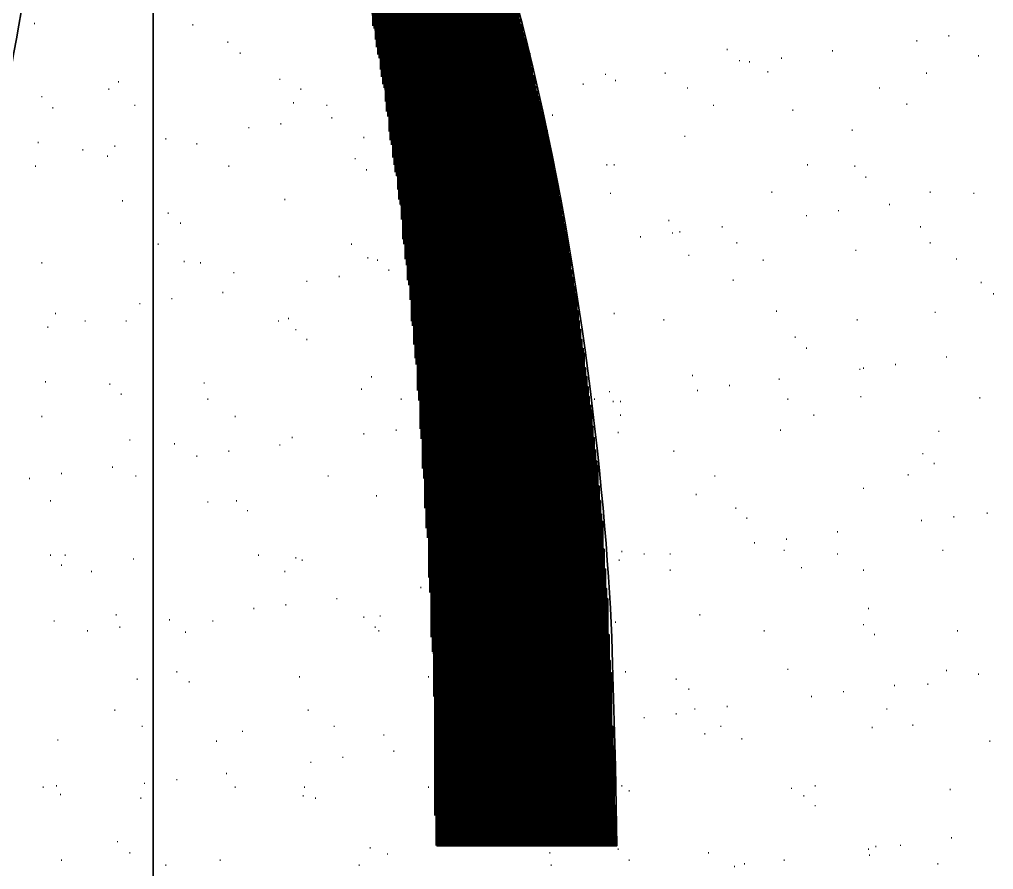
# Model space of a CAD drawing. Header units: inches. Extents: x 5 to 516, y -193 to 129.
# Drawn here: x 72.109 to 74.729, y -84.65 to -82.364 of the extents above; entities that cross this region are included whole.
import ezdxf

# ---------------------------------------------------------------- set-up
doc = ezdxf.new("R2010")
doc.units = ezdxf.units.IN
doc.header["$MEASUREMENT"] = 0
doc.layers.add('PDF4_Geometry', color=7, linetype='Continuous')

msp = doc.modelspace()

# ---------------------------------------------------------------- linework, layer by layer
at = {"layer": 'PDF4_Geometry', "lineweight": 35}
for points in [[(72.4687539, -100.0563172), (72.4687539, -77.7463161), (72.5687539, -77.739648), (72.6687539, -77.7196488)], [(73.7054207, -84.1596514), (73.7120876, -84.3729847), (73.7154208, -84.5863181), (73.2320876, -84.5863181), (73.2287541, -84.4263181), (73.2287541, -84.2663181)]]:
    msp.add_lwpolyline(points, dxfattribs=at)
at = {"layer": 'PDF4_Geometry', "lineweight": 50}
for points in [[(73.0604219, -82.3813178), (73.0604219, -81.4113178), (73.0604219, -82.3813178)], [(73.0637517, -82.3879842), (73.0637517, -81.4179842), (73.0637517, -82.3879842)], [(73.0670883, -82.417983), (73.0670883, -81.4246496), (73.0670883, -82.417983)], [(73.0704181, -82.4379821), (73.0704181, -81.4279821), (73.0704181, -82.4379821)], [(73.0737547, -82.4579847), (73.0737547, -81.4346513), (73.0737547, -82.4579847)], [(73.0770845, -82.4679843), (73.0770845, -81.4379842), (73.0770845, -82.4679843)], [(73.0804211, -82.4979831), (73.0804211, -81.4446497), (73.0804211, -82.4979831)], [(73.0837509, -82.5179823), (73.0837509, -81.4479822), (73.0837509, -82.5179823)], [(73.0870875, -82.5379849), (73.0870875, -81.4546514), (73.0870875, -82.5379849)], [(73.0904241, -82.5479845), (73.0904241, -81.454651), (73.0904241, -82.5479845)], [(73.0937539, -82.5846496), (73.0937539, -81.4646495), (73.0937539, -82.5846496)], [(73.0970837, -82.6113152), (73.0970837, -81.4679818), (73.0970837, -82.6113152)], [(73.1004203, -82.6246514), (73.1004203, -81.4746513), (73.1004203, -82.6246514)], [(73.1037569, -82.6646498), (73.1037569, -81.477983), (73.1037569, -82.6646498)], [(73.1070867, -82.6879822), (73.1070867, -81.4846487), (73.1070867, -82.6879822)], [(73.1104165, -82.701315), (73.1104165, -81.4879815), (73.1104165, -82.701315)], [(73.1137531, -82.7346503), (73.1137531, -81.4946502), (73.1137531, -82.7346503)], [(73.1170897, -82.7546495), (73.1170897, -81.4979827), (73.1170897, -82.7546495)], [(73.1204195, -82.7746521), (73.1204195, -81.5013187), (73.1204195, -82.7746521)], [(73.1237561, -82.7846483), (73.1237561, -81.5113149), (73.1237561, -82.7846483)], [(73.1270859, -82.8213169), (73.1270859, -81.5179835), (73.1270859, -82.8213169)], [(73.1304225, -82.8479824), (73.1304225, -81.524649), (73.1304225, -82.8479824)], [(73.1337523, -82.8613152), (73.1337523, -81.5279818), (73.1337523, -82.8613152)], [(73.1370889, -82.901317), (73.1370889, -81.5346502), (73.1370889, -82.901317)], [(73.1404187, -82.9546516), (73.1404187, -81.5413181), (73.1404187, -82.9546516)], [(73.1437553, -82.9679844), (73.1437553, -81.5479843), (73.1437553, -82.9679844)], [(73.1470851, -83.0079827), (73.1470851, -81.551316), (73.1470851, -83.0079827)], [(73.1504217, -83.0246521), (73.1504217, -81.5613187), (73.1504217, -83.0246521)], [(73.1537515, -83.0646505), (73.1537515, -81.5679836), (73.1537515, -83.0646505)], [(73.1570881, -83.0779833), (73.1570881, -81.5713164), (73.1570881, -83.0779833)], [(73.1604179, -83.1179817), (73.1604179, -81.5779816), (73.1604179, -83.1179817)], [(73.1637545, -83.1746494), (73.1637545, -81.581316), (73.1637545, -83.1746494)], [(73.1670843, -83.1879822), (73.1670843, -81.5913154), (73.1670843, -83.1879822)], [(73.1704208, -83.2379836), (73.1704208, -81.5979834), (73.1704208, -83.2379836)], [(73.1737574, -83.2746521), (73.1737574, -81.6013186), (73.1737574, -83.2746521)], [(73.1770872, -83.2913181), (73.1770872, -81.6079847), (73.1770872, -83.2913181)], [(73.1804171, -83.3613153), (73.1804171, -81.6113151), (73.1804171, -83.3613153)], [(73.1837536, -83.3879843), (73.1837536, -81.6213175), (73.1837536, -83.3879843)], [(73.1870902, -83.4646512), (73.1870902, -81.6279843), (73.1870902, -83.4646512)], [(73.19042, -83.4913168), (73.19042, -81.6346501), (73.19042, -83.4913168)], [(73.1937498, -83.5713169), (73.1937498, -81.6413167), (73.1937498, -83.5713169)], [(73.1970864, -83.5979825), (73.1970864, -81.644649), (73.1970864, -83.5979825)], [(73.200423, -83.6779826), (73.200423, -81.6546493), (73.200423, -83.6779826)], [(73.2037528, -83.7313172), (73.2037528, -81.6613172), (73.2037528, -83.7313172)], [(73.2070894, -83.7579828), (73.2070894, -81.6646493), (73.2070894, -83.7579828)], [(73.2104192, -83.8646519), (73.2104192, -81.6713184), (73.2104192, -83.8646519)], [(73.2137558, -83.9046503), (73.2137558, -81.6746502), (73.2137558, -83.9046503)], [(73.2170856, -84.0246522), (73.2170856, -81.6846521), (73.2170856, -84.0246522)], [(73.2204222, -84.0646506), (73.2204222, -81.6946504), (73.2204222, -84.0646506)], [(73.223752, -84.1846491), (73.223752, -81.7013155), (73.223752, -84.1846491)], [(73.2270886, -84.5046497), (73.2270886, -81.7079828), (73.2270886, -84.5046497)], [(73.2304184, -84.5846498), (73.2304184, -81.717983), (73.2304184, -84.5846498)], [(73.233755, -84.5846498), (73.233755, -81.7246496), (73.233755, -84.5846498)], [(73.2370848, -84.5846498), (73.2370848, -81.7313162), (73.2370848, -84.5846498)], [(73.2404214, -84.5846498), (73.2404214, -81.7379828), (73.2404214, -84.5846498)], [(73.2437512, -84.5846498), (73.2437512, -81.7413162), (73.2437512, -84.5846498)], [(73.2470878, -84.5846498), (73.2470878, -81.7546496), (73.2470878, -84.5846498)], [(73.2504176, -84.5846498), (73.2504176, -81.7613162), (73.2504176, -84.5846498)], [(73.2537542, -84.5846498), (73.2537542, -81.7713163), (73.2537542, -84.5846498)], [(73.2570908, -84.5846498), (73.2570908, -81.7779829), (73.2570908, -84.5846498)], [(73.2604206, -84.5846498), (73.2604206, -81.7879829), (73.2604206, -84.5846498)], [(73.2637504, -84.5846498), (73.2637504, -81.7979829), (73.2637504, -84.5846498)], [(73.267087, -84.5846498), (73.267087, -81.8046495), (73.267087, -84.5846498)], [(73.2704236, -84.5846498), (73.2704236, -81.8113164), (73.2704236, -84.5846498)], [(73.2737534, -84.5846498), (73.2737534, -81.8213161), (73.2737534, -84.5846498)], [(73.2770832, -84.5846498), (73.2770832, -81.8313162), (73.2770832, -84.5846498)], [(73.2804198, -84.5846498), (73.2804198, -81.837983), (73.2804198, -84.5846498)], [(73.2837564, -84.5846498), (73.2837564, -81.8446496), (73.2837564, -84.5846498)], [(73.2870862, -84.5846498), (73.2870862, -81.8546496), (73.2870862, -84.5846498)], [(73.2904228, -84.5846498), (73.2904228, -81.8613162), (73.2904228, -84.5846498)], [(73.2937526, -84.5846498), (73.2937526, -81.8679828), (73.2937526, -84.5846498)], [(73.2970892, -84.5846498), (73.2970892, -81.8779829), (73.2970892, -84.5846498)], [(73.300419, -84.5846498), (73.300419, -81.8813162), (73.300419, -84.5846498)], [(73.3037555, -84.5846498), (73.3037555, -81.8946497), (73.3037555, -84.5846498)], [(73.3070854, -84.5846498), (73.3070854, -81.9046495), (73.3070854, -84.5846498)], [(73.3104219, -84.5846498), (73.3104219, -81.9146495), (73.3104219, -84.5846498)], [(73.3137518, -84.5846498), (73.3137518, -81.9213163), (73.3137518, -84.5846498)], [(73.3170883, -84.5846498), (73.3170883, -81.9313164), (73.3170883, -84.5846498)], [(73.3204181, -84.5846498), (73.3204181, -81.9413161), (73.3204181, -84.5846498)], [(73.3237547, -84.5846498), (73.3237547, -81.9513161), (73.3237547, -84.5846498)], [(73.3270845, -84.5846498), (73.3270845, -81.957983), (73.3270845, -84.5846498)], [(73.3304211, -84.5846498), (73.3304211, -81.9713162), (73.3304211, -84.5846498)], [(73.3337509, -84.5846498), (73.3337509, -81.977983), (73.3337509, -84.5846498)], [(73.3370875, -84.5846498), (73.3370875, -81.9879828), (73.3370875, -84.5846498)], [(73.3404241, -84.5846498), (73.3404241, -81.9946496), (73.3404241, -84.5846498)], [(73.3437539, -84.5846498), (73.3437539, -82.0046496), (73.3437539, -84.5846498)], [(73.3470837, -84.5846498), (73.3470837, -82.0146497), (73.3470837, -84.5846498)], [(73.3504203, -84.5846498), (73.3504203, -82.0213163), (73.3504203, -84.5846498)], [(73.3537569, -84.5846498), (73.3537569, -82.0279829), (73.3537569, -84.5846498)], [(73.3570867, -84.5846498), (73.3570867, -82.0413163), (73.3570867, -84.5846498)], [(73.3604165, -84.5846498), (73.3604165, -82.0513164), (73.3604165, -84.5846498)], [(73.3637531, -84.5846498), (73.3637531, -82.0613164), (73.3637531, -84.5846498)], [(73.3670897, -84.5846498), (73.3670897, -82.0746496), (73.3670897, -84.5846498)], [(73.3704195, -84.5846498), (73.3704195, -82.0846496), (73.3704195, -84.5846498)], [(73.3737561, -84.5846498), (73.3737561, -82.0946496), (73.3737561, -84.5846498)], [(73.3770859, -84.5846498), (73.3770859, -82.097983), (73.3770859, -84.5846498)], [(73.3804225, -84.5846498), (73.3804225, -82.1146497), (73.3804225, -84.5846498)], [(73.3837523, -84.5846498), (73.3837523, -82.1246497), (73.3837523, -84.5846498)], [(73.3870889, -84.5846498), (73.3870889, -82.1346497), (73.3870889, -84.5846498)], [(73.3904187, -84.5846498), (73.3904187, -82.1413163), (73.3904187, -84.5846498)], [(73.3937553, -84.5846498), (73.3937553, -82.1513163), (73.3937553, -84.5846498)], [(73.3970851, -84.5846498), (73.3970851, -82.1613163), (73.3970851, -84.5846498)], [(73.4004217, -84.5846498), (73.4004217, -82.1713163), (73.4004217, -84.5846498)], [(73.4037515, -84.5846498), (73.4037515, -82.1779829), (73.4037515, -84.5846498)], [(73.4070881, -84.5846498), (73.4070881, -82.1946496), (73.4070881, -84.5846498)], [(73.4104179, -84.5846498), (73.4104179, -82.2046496), (73.4104179, -84.5846498)], [(73.4137545, -84.5846498), (73.4137545, -82.2179831), (73.4137545, -84.5846498)], [(73.4170843, -84.5846498), (73.4170843, -82.2313162), (73.4170843, -84.5846498)], [(73.4204209, -84.5846498), (73.4204209, -82.2413163), (73.4204209, -84.5846498)], [(73.4237575, -84.5846498), (73.4237575, -82.2479829), (73.4237575, -84.5846498)], [(73.4270873, -84.5846498), (73.4270873, -82.2646497), (73.4270873, -84.5846498)], [(73.4304171, -84.5846498), (73.4304171, -82.2779829), (73.4304171, -84.5846498)], [(73.4337537, -84.5846498), (73.4337537, -82.2879829), (73.4337537, -84.5846498)], [(73.4370902, -84.5846498), (73.4370902, -82.2979829), (73.4370902, -84.5846498)], [(73.4404201, -84.5846498), (73.4404201, -82.3113164), (73.4404201, -84.5846498)], [(73.4437499, -84.5846498), (73.4437499, -82.3146496), (73.4437499, -84.5846498)], [(73.4470865, -84.5846498), (73.4470865, -82.3346496), (73.4470865, -84.5846498)], [(73.450423, -84.5846498), (73.450423, -82.3479831), (73.450423, -84.5846498)], [(73.4537528, -84.5846498), (73.4537528, -82.3646497), (73.4537528, -84.5846498)], [(73.4570894, -84.5846498), (73.4570894, -82.3779829), (73.4570894, -84.5846498)], [(73.4604192, -84.5846498), (73.4604192, -82.3846497), (73.4604192, -84.5846498)], [(73.4637558, -84.5846498), (73.4637558, -82.4013163), (73.4637558, -84.5846498)], [(73.4670856, -84.5846498), (73.4670856, -82.4146496), (73.4670856, -84.5846498)], [(73.4704222, -84.5846498), (73.4704222, -82.4246496), (73.4704222, -84.5846498)], [(73.473752, -84.5846498), (73.473752, -82.437983), (73.473752, -84.5846498)], [(73.4770886, -84.5846498), (73.4770886, -82.447983), (73.4770886, -84.5846498)], [(73.4804184, -84.5846498), (73.4804184, -82.4546496), (73.4804184, -84.5846498)], [(73.483755, -84.5846498), (73.483755, -82.4779831), (73.483755, -84.5846498)], [(73.4870848, -84.5846498), (73.4870848, -82.4946497), (73.4870848, -84.5846498)], [(73.4904214, -84.5846498), (73.4904214, -82.5146497), (73.4904214, -84.5846498)], [(73.4937512, -84.5846498), (73.4937512, -82.5213164), (73.4937512, -84.5846498)], [(73.4970878, -84.5846498), (73.4970878, -82.5446496), (73.4970878, -84.5846498)], [(73.5004176, -84.5846498), (73.5004176, -82.557983), (73.5004176, -84.5846498)], [(73.5037542, -84.5846498), (73.5037542, -82.5713162), (73.5037542, -84.5846498)], [(73.5070908, -84.5846498), (73.5070908, -82.5846496), (73.5070908, -84.5846498)], [(73.5104206, -84.5846498), (73.5104206, -82.5913162), (73.5104206, -84.5846498)], [(73.5137504, -84.5846498), (73.5137504, -82.6113163), (73.5137504, -84.5846498)], [(73.517087, -84.5846498), (73.517087, -82.6246497), (73.517087, -84.5846498)], [(73.5204236, -84.5846498), (73.5204236, -82.6413163), (73.5204236, -84.5846498)], [(73.5237534, -84.5846498), (73.5237534, -82.6546495), (73.5237534, -84.5846498)], [(73.5270832, -84.5846498), (73.5270832, -82.6613164), (73.5270832, -84.5846498)], [(73.5304198, -84.5846498), (73.5304198, -82.6846496), (73.5304198, -84.5846498)], [(73.5337564, -84.5846498), (73.5337564, -82.7013162), (73.5337564, -84.5846498)], [(73.5370862, -84.5846498), (73.5370862, -82.7179831), (73.5370862, -84.5846498)], [(73.5404228, -84.5846498), (73.5404228, -82.7346497), (73.5404228, -84.5846498)], [(73.5437526, -84.5846498), (73.5437526, -82.7546497), (73.5437526, -84.5846498)], [(73.5470892, -84.5846498), (73.5470892, -82.7713164), (73.5470892, -84.5846498)], [(73.550419, -84.5846498), (73.550419, -82.787983), (73.550419, -84.5846498)], [(73.5537556, -84.5846498), (73.5537556, -82.8046496), (73.5537556, -84.5846498)], [(73.5570854, -84.5846498), (73.5570854, -82.8113163), (73.5570854, -84.5846498)], [(73.560422, -84.5846498), (73.560422, -82.8413164), (73.560422, -84.5846498)], [(73.5637518, -84.5846498), (73.5637518, -82.857983), (73.5637518, -84.5846498)], [(73.5670884, -84.5846498), (73.5670884, -82.877983), (73.5670884, -84.5846498)], [(73.5704182, -84.5846498), (73.5704182, -82.8946497), (73.5704182, -84.5846498)], [(73.5737548, -84.5846498), (73.5737548, -82.9146497), (73.5737548, -84.5846498)], [(73.5770846, -84.5846498), (73.5770846, -82.9346496), (73.5770846, -84.5846498)], [(73.5804212, -84.5846498), (73.5804212, -82.9513163), (73.5804212, -84.5846498)], [(73.583751, -84.5846498), (73.583751, -82.9613164), (73.583751, -84.5846498)], [(73.5870875, -84.5846498), (73.5870875, -82.9946496), (73.5870875, -84.5846498)], [(73.5904241, -84.5846498), (73.5904241, -83.0146497), (73.5904241, -84.5846498)], [(73.5937539, -84.5846498), (73.5937539, -83.037983), (73.5937539, -84.5846498)], [(73.5970838, -84.5846498), (73.5970838, -83.057983), (73.5970838, -84.5846498)], [(73.6004203, -84.5846498), (73.6004203, -83.0813164), (73.6004203, -84.5846498)], [(73.6037569, -84.5846498), (73.6037569, -83.1013163), (73.6037569, -84.5846498)], [(73.6070867, -84.5846498), (73.6070867, -83.1146497), (73.6070867, -84.5846498)], [(73.6104165, -84.5846498), (73.6104165, -83.147983), (73.6104165, -84.5846498)], [(73.6137531, -84.5846498), (73.6137531, -83.1746497), (73.6137531, -84.5846498)], [(73.6170897, -84.5846498), (73.6170897, -83.1979831), (73.6170897, -84.5846498)], [(73.6204195, -84.5846498), (73.6204195, -83.2246497), (73.6204195, -84.5846498)], [(73.6237561, -84.5846498), (73.6237561, -83.2479831), (73.6237561, -84.5846498)], [(73.6270859, -84.5846498), (73.6270859, -83.2613164), (73.6270859, -84.5846498)], [(73.6304225, -84.5846498), (73.6304225, -83.3013164), (73.6304225, -84.5846498)], [(73.6337523, -84.5846498), (73.6337523, -83.3246497), (73.6337523, -84.5846498)], [(73.6370889, -84.5846498), (73.6370889, -83.3513163), (73.6370889, -84.5846498)], [(73.6404187, -84.5846498), (73.6404187, -83.3779831), (73.6404187, -84.5846498)], [(73.6437553, -84.5846498), (73.6437553, -83.4013164), (73.6437553, -84.5846498)], [(73.6470851, -84.5846498), (73.6470851, -83.4146498), (73.6470851, -84.5846498)], [(73.6504217, -84.5846498), (73.6504217, -83.457983), (73.6504217, -84.5846498)], [(73.6537515, -84.5846498), (73.6537515, -83.487983), (73.6537515, -84.5846498)], [(73.6570881, -84.5846498), (73.6570881, -83.5213164), (73.6570881, -84.5846498)], [(73.6604179, -84.5846498), (73.6604179, -83.5513164), (73.6604179, -84.5846498)], [(73.6637545, -84.5846498), (73.6637545, -83.5646497), (73.6637545, -84.5846498)], [(73.6670843, -84.5846498), (73.6670843, -83.6179831), (73.6670843, -84.5846498)], [(73.6704209, -84.5846498), (73.6704209, -83.6579831), (73.6704209, -84.5846498)], [(73.6737575, -84.5846498), (73.6737575, -83.6946497), (73.6737575, -84.5846498)], [(73.6770873, -84.5846498), (73.6770873, -83.7146497), (73.6770873, -84.5846498)], [(73.6804171, -84.5846498), (73.6804171, -83.7879831), (73.6804171, -84.5846498)], [(73.6837537, -84.5846498), (73.6837537, -83.8413164), (73.6837537, -84.5846498)], [(73.6870903, -84.5846498), (73.6870903, -83.8946497), (73.6870903, -84.5846498)], [(73.6904201, -84.5846498), (73.6904201, -83.9213164), (73.6904201, -84.5846498)], [(73.6937499, -84.5846498), (73.6937499, -84.0179831), (73.6937499, -84.5846498)], [(73.6970865, -84.5846498), (73.6970865, -84.0879831), (73.6970865, -84.5846498)], [(73.7004231, -84.5846498), (73.7004231, -84.1213164), (73.7004231, -84.5846498)], [(73.7037529, -84.5846498), (73.7037529, -84.2646498), (73.7037529, -84.5846498)], [(73.7070895, -84.5846498), (73.7070895, -84.3179831), (73.7070895, -84.5846498)], [(73.7104193, -84.5846498), (73.7104193, -84.4779831), (73.7104193, -84.5846498)]]:
    msp.add_lwpolyline(points, close=True, dxfattribs=at)
at = {"layer": 'PDF4_Geometry', "lineweight": 15}
for points in [[(72.1487601, -82.3763157), (72.1487601, -82.3729822)], [(72.5754264, -82.3796488), (72.5754264, -82.3763157)], [(72.6687593, -82.4263155), (72.6687593, -82.4229823)], [(74.522092, -82.4229823), (74.522092, -82.4196489)], [(74.6087619, -82.4096489), (74.6087619, -82.4063157)], [(73.3454256, -82.4429824), (73.3454256, -82.4396489)], [(74.0120923, -82.4463156), (74.0120923, -82.4429824)], [(74.2954277, -82.4496489), (74.2954277, -82.4463156)], [(72.7020947, -82.4563156), (72.7020947, -82.4529824)], [(74.0454277, -82.4763156), (74.0454277, -82.4729822)], [(74.0720933, -82.479649), (74.0720933, -82.4763156)], [(74.1587598, -82.469649), (74.1587598, -82.4663156)], [(74.6887587, -82.4629822), (74.6887587, -82.459649)], [(74.1220947, -82.5063157), (74.1220947, -82.5029823)], [(72.3754277, -82.5329823), (72.3754277, -82.5296489)], [(72.8087604, -82.5263157), (72.8087604, -82.5229823)], [(73.2354267, -82.5296489), (73.2354267, -82.5263157)], [(73.6854254, -82.5129823), (73.6854254, -82.5096488)], [(73.7120944, -82.5296489), (73.7120944, -82.5263157)], [(73.8454256, -82.5096488), (73.8454256, -82.5063157)], [(74.5487609, -82.5096488), (74.5487609, -82.5063157)], [(72.3487588, -82.5529823), (72.3487588, -82.549649)], [(72.8654281, -82.5529823), (72.8654281, -82.549649)], [(73.3854274, -82.549649), (73.3854274, -82.5463155)], [(73.6254278, -82.5396489), (73.6254278, -82.5363157)], [(73.9054266, -82.549649), (73.9054266, -82.5463155)], [(74.4220926, -82.549649), (74.4220926, -82.5463155)], [(72.1687592, -82.5729824), (72.1687592, -82.569649)], [(73.3987602, -82.569649), (73.3987602, -82.5663156)], [(72.1987614, -82.6029822), (72.1987614, -82.599649)], [(72.4187593, -82.5963156), (72.4187593, -82.5929822)], [(72.8454256, -82.589649), (72.8454256, -82.5863156)], [(72.9354253, -82.5963156), (72.9354253, -82.5929822)], [(73.1754257, -82.599649), (73.1754257, -82.5963156)], [(73.2620923, -82.5863156), (73.2620923, -82.5829822)], [(73.455428, -82.5963156), (73.455428, -82.5929822)], [(73.5120923, -82.5929822), (73.5120923, -82.589649)], [(73.9754272, -82.5963156), (73.9754272, -82.5929822)], [(74.1887586, -82.6096491), (74.1887586, -82.6063156)], [(74.4954264, -82.5929822), (74.4954264, -82.589649)], [(72.9487615, -82.6296488), (72.9487615, -82.6263157)], [(73.5420945, -82.6229822), (73.5420945, -82.6196491)], [(72.7254271, -82.6563157), (72.7254271, -82.6529823)], [(72.8120936, -82.6463157), (72.8120936, -82.6429823)], [(74.3487589, -82.6629824), (74.3487589, -82.6596489)], [(72.5020926, -82.6863156), (72.5020926, -82.6829824)], [(73.035428, -82.6829824), (73.035428, -82.679649)], [(73.4720939, -82.679649), (73.4720939, -82.6763155)], [(73.8987602, -82.679649), (73.8987602, -82.6763155)], [(72.1587597, -82.6963156), (72.1587597, -82.6929824)], [(72.2787616, -82.7163156), (72.2787616, -82.7129822)], [(72.3654281, -82.7063156), (72.3654281, -82.7029824)], [(72.5854259, -82.699649), (72.5854259, -82.6963156)], [(72.3454255, -82.7329822), (72.3454255, -82.729649)], [(73.0120922, -82.7396491), (73.0120922, -82.7363156)], [(72.1520933, -82.7596489), (72.1520933, -82.7563157)], [(72.6720925, -82.7596489), (72.6720925, -82.7563157)], [(73.1887585, -82.7563157), (73.1887585, -82.7529823)], [(73.6887586, -82.7563157), (73.6887586, -82.7529823)], [(73.7087611, -82.7563157), (73.7087611, -82.7529823)], [(74.2287603, -82.7563157), (74.2287603, -82.7529823)], [(74.3554253, -82.7596489), (74.3554253, -82.7563157)], [(73.0420944, -82.7696489), (73.0420944, -82.7663157)], [(74.3854275, -82.7896489), (74.3854275, -82.7863158)], [(73.6987615, -82.8329822), (73.6987615, -82.829649)], [(74.1320942, -82.829649), (74.1320942, -82.8263156)], [(74.5587605, -82.829649), (74.5587605, -82.8263156)], [(74.6754258, -82.8329822), (74.6754258, -82.829649)], [(72.3854273, -82.8529823), (72.3854273, -82.849649)], [(72.8220932, -82.849649), (72.8220932, -82.8463156)], [(73.2487595, -82.849649), (73.2487595, -82.8463156)], [(74.4487616, -82.8629823), (74.4487616, -82.8596491)], [(72.508759, -82.8863157), (72.508759, -82.8829823)], [(73.1887585, -82.8996489), (73.1887585, -82.8963157)], [(74.2254272, -82.8929823), (74.2254272, -82.8896489)], [(74.3120937, -82.8796489), (74.3120937, -82.8763157)], [(72.5420944, -82.9129824), (72.5420944, -82.9096489)], [(73.8554253, -82.9063158), (73.8554253, -82.9029823)], [(73.9987595, -82.9229824), (73.9987595, -82.919649)], [(74.5320949, -82.9229824), (74.5320949, -82.919649)], [(73.7787617, -82.949649), (73.7787617, -82.9463156)], [(73.8654282, -82.939649), (73.8654282, -82.9363156)], [(73.8854274, -82.9363156), (73.8854274, -82.9329824)], [(72.4820934, -82.969649), (72.4820934, -82.9663157)], [(73.0020926, -82.969649), (73.0020926, -82.9663157)], [(73.5187587, -82.969649), (73.5187587, -82.9663157)], [(74.0387613, -82.9663157), (74.0387613, -82.9629822)], [(74.5587605, -82.9663157), (74.5587605, -82.9629822)], [(73.4154262, -82.9996489), (73.4154262, -82.9963157)], [(73.4820935, -82.9996489), (73.4820935, -82.9963157)], [(73.5520941, -82.979649), (73.5520941, -82.9763157)], [(73.9087598, -82.9996489), (73.9087598, -82.9963157)], [(74.3587619, -82.9863157), (74.3587619, -82.9829823)], [(72.1687592, -83.0196489), (72.1687592, -83.0163157)], [(72.552094, -83.0163157), (72.552094, -83.0129823)], [(72.5954255, -83.0196489), (72.5954255, -83.0163157)], [(73.0454276, -83.0063157), (73.0454276, -83.0029823)], [(73.0720932, -83.0129823), (73.0720932, -83.0096489)], [(73.3287596, -83.0096489), (73.3287596, -83.0063157)], [(73.5920924, -83.0129823), (73.5920924, -83.0096489)], [(74.1087618, -83.0129823), (74.1087618, -83.0096489)], [(74.6287611, -83.0096489), (74.6287611, -83.0063157)], [(72.6854253, -83.0463155), (72.6854253, -83.0429824)], [(72.9687607, -83.0563156), (72.9687607, -83.0529824)], [(73.102092, -83.0396489), (73.102092, -83.0363158)], [(73.352092, -83.0529824), (73.352092, -83.049649)], [(72.8820941, -83.069649), (72.8820941, -83.0663156)], [(73.3820942, -83.0796491), (73.3820942, -83.0763156)], [(74.0287617, -83.0663156), (74.0287617, -83.0629824)], [(74.6954284, -83.0729824), (74.6954284, -83.069649)], [(72.6554265, -83.0996491), (72.6554265, -83.0963157)], [(74.7287604, -83.1029823), (74.7287604, -83.0996491)], [(72.4320921, -83.1296489), (72.4320921, -83.1263157)], [(72.5187586, -83.1163157), (72.5187586, -83.1129823)], [(72.2054279, -83.1563158), (72.2054279, -83.1529823)], [(73.7087611, -83.1563158), (73.7087611, -83.1529823)], [(74.145427, -83.1496489), (74.145427, -83.1463157)], [(74.5720933, -83.1529823), (74.5720933, -83.1496489)], [(72.285428, -83.1763156), (72.285428, -83.1729824)], [(72.3954269, -83.1763156), (72.3954269, -83.1729824)], [(72.8054272, -83.1763156), (72.8054272, -83.1729824)], [(72.8320928, -83.169649), (72.8320928, -83.1663156)], [(73.258759, -83.1729824), (73.258759, -83.169649)], [(73.3254264, -83.1763156), (73.3254264, -83.1729824)], [(73.8420924, -83.1729824), (73.8420924, -83.169649)], [(74.3620951, -83.1729824), (74.3620951, -83.169649)], [(72.1854252, -83.1929825), (72.1854252, -83.189649)], [(72.852092, -83.199649), (72.852092, -83.1963156)], [(73.5287617, -83.2129822), (73.5287617, -83.2096491)], [(72.8820941, -83.2263157), (72.8820941, -83.2229823)], [(74.1954284, -83.2196491), (74.1954284, -83.2163157)], [(74.2254272, -83.2496489), (74.2254272, -83.2463157)], [(74.4654276, -83.2929824), (74.4654276, -83.289649)], [(74.6020921, -83.2729823), (74.6020921, -83.269649)], [(74.3687615, -83.3063156), (74.3687615, -83.3029824)], [(74.3787611, -83.3029824), (74.3787611, -83.299649)], [(72.1787588, -83.3396491), (72.1787588, -83.3363157)], [(72.6054252, -83.3429822), (72.6054252, -83.3396491)], [(73.0554272, -83.3263156), (73.0554272, -83.3229825)], [(73.4920931, -83.319649), (73.4920931, -83.3163156)], [(73.9187594, -83.3229825), (73.9187594, -83.319649)], [(74.1520935, -83.3329822), (74.1520935, -83.3296491)], [(72.3520919, -83.3463157), (72.3520919, -83.3429822)], [(73.0287616, -83.3596491), (73.0287616, -83.3563157)], [(73.6954284, -83.3663157), (73.6954284, -83.3629823)], [(73.9320922, -83.3629823), (73.9320922, -83.3596491)], [(74.0187587, -83.3496491), (74.0187587, -83.3463157)], [(72.3820941, -83.3729823), (72.3820941, -83.3696491)], [(72.6154281, -83.3863157), (72.6154281, -83.3829824)], [(73.1354274, -83.3863157), (73.1354274, -83.3829824)], [(73.6554266, -83.3863157), (73.6554266, -83.3829824)], [(73.705428, -83.3929824), (73.705428, -83.389649)], [(73.7254271, -83.3929824), (73.7254271, -83.389649)], [(74.1754258, -83.3863157), (74.1754258, -83.3829824)], [(74.3720947, -83.3796489), (74.3720947, -83.3763157)], [(74.6920952, -83.3829824), (74.6920952, -83.3796489)], [(73.4820935, -83.419649), (73.4820935, -83.4163156)], [(73.5687601, -83.409649), (73.5687601, -83.4063158)], [(72.1687592, -83.4329824), (72.1687592, -83.429649)], [(72.6887585, -83.4329824), (72.6887585, -83.429649)], [(73.2054279, -83.4329824), (73.2054279, -83.429649)], [(73.2554259, -83.449649), (73.2554259, -83.4463156)], [(73.7254271, -83.429649), (73.7254271, -83.4263156)], [(74.2454263, -83.429649), (74.2454263, -83.4263156)], [(73.1220946, -83.4696491), (73.1220946, -83.4663157)], [(73.7187607, -83.4763157), (73.7187607, -83.4729823)], [(74.1554266, -83.4696491), (74.1554266, -83.4663157)], [(74.5820929, -83.4729823), (74.5820929, -83.4696491)], [(72.4054265, -83.4963158), (72.4054265, -83.4929823)], [(72.8420923, -83.4896491), (72.8420923, -83.4863157)], [(73.035428, -83.4796491), (73.035428, -83.4763157)], [(73.2687587, -83.4929823), (73.2687587, -83.4896491)], [(72.5254284, -83.5063158), (72.5254284, -83.5029824)], [(72.6720925, -83.5263158), (72.6720925, -83.5229824)], [(72.8087604, -83.5096489), (72.8087604, -83.5063158)], [(73.1920951, -83.5129824), (73.1920951, -83.5096489)], [(73.8687614, -83.5263158), (73.8687614, -83.5229824)], [(72.5854259, -83.539649), (72.5854259, -83.5363158)], [(73.2254271, -83.539649), (73.2254271, -83.5363158)], [(74.5387614, -83.5329824), (74.5387614, -83.529649)], [(72.3587617, -83.569649), (72.3587617, -83.5663156)], [(74.5687602, -83.559649), (74.5687602, -83.5563156)], [(72.1354273, -83.5996491), (72.1354273, -83.5963157)], [(72.2220938, -83.5863157), (72.2220938, -83.5829823)], [(72.4220925, -83.5929823), (72.4220925, -83.5896491)], [(72.9387585, -83.5929823), (72.9387585, -83.5896491)], [(73.4587611, -83.5929823), (73.4587611, -83.5896491)], [(73.9787603, -83.5929823), (73.9787603, -83.5896491)], [(74.4987596, -83.5896491), (74.4987596, -83.5863157)], [(74.3787611, -83.6263155), (74.3787611, -83.6229823)], [(72.192095, -83.6596492), (72.192095, -83.6563156)], [(72.6920951, -83.6596492), (72.6920951, -83.6563156)], [(73.06876, -83.6463156), (73.06876, -83.6429824)], [(73.5020927, -83.6429824), (73.5020927, -83.6396492)], [(73.928759, -83.6429824), (73.928759, -83.6396492)], [(72.6154281, -83.6629824), (72.6154281, -83.6596492)], [(73.3687614, -83.6729824), (73.3687614, -83.6696492)], [(74.0354281, -83.6796493), (74.0354281, -83.6763156)], [(72.7220938, -83.6863157), (72.7220938, -83.6829824)], [(74.0654269, -83.7063157), (74.0654269, -83.7029825)], [(74.6220947, -83.7029825), (74.6220947, -83.6996489)], [(74.7120944, -83.6929825), (74.7120944, -83.6896488)], [(74.5354281, -83.7129825), (74.5354281, -83.7096489)], [(74.1720926, -83.7629826), (74.1720926, -83.7596489)], [(74.3087605, -83.7429825), (74.3087605, -83.7396489)], [(74.0854261, -83.7729822), (74.0854261, -83.769649)], [(72.192095, -83.8063158), (72.192095, -83.8029822)], [(72.2320934, -83.8063158), (72.2320934, -83.8029822)], [(72.4154261, -83.8163159), (72.4154261, -83.8129823)], [(72.7520926, -83.8063158), (72.7520926, -83.8029822)], [(72.852092, -83.8129823), (72.852092, -83.8096491)], [(73.2720919, -83.8029822), (73.2720919, -83.7996491)], [(73.2787617, -83.8129823), (73.2787617, -83.8096491)], [(73.7287603, -83.7963158), (73.7287603, -83.7929822)], [(73.7887613, -83.8029822), (73.7887613, -83.7996491)], [(73.8587618, -83.8029822), (73.8587618, -83.7996491)], [(74.1654262, -83.7929822), (74.1654262, -83.789649)], [(74.3087605, -83.8029822), (74.3087605, -83.7996491)], [(74.5920925, -83.7929822), (74.5920925, -83.789649)], [(72.2220938, -83.8329823), (72.2220938, -83.8296491)], [(72.8687613, -83.8196491), (72.8687613, -83.8163159)], [(73.5354281, -83.8263159), (73.5354281, -83.8229823)], [(73.6354274, -83.8329823), (73.6354274, -83.8296491)], [(73.7220939, -83.8196491), (73.7220939, -83.8163159)], [(74.2120944, -83.8396491), (74.2120944, -83.8363159)], [(72.302094, -83.8496491), (72.302094, -83.8463159)], [(72.8220932, -83.8496491), (72.8220932, -83.8463159)], [(73.3420924, -83.8496491), (73.3420924, -83.8463159)], [(73.4087598, -83.8629823), (73.4087598, -83.8596492)], [(73.5654268, -83.8529823), (73.5654268, -83.8496491)], [(73.8587618, -83.8463159), (73.8587618, -83.8429823)], [(74.3787611, -83.8463159), (74.3787611, -83.8429823)], [(73.1887585, -83.8929824), (73.1887585, -83.8896492)], [(73.2754284, -83.8796492), (73.2754284, -83.8763156)], [(72.8254264, -83.9396488), (72.8254264, -83.9363157)], [(72.9620943, -83.9229825), (72.9620943, -83.9196492)], [(72.3687613, -83.9663157), (72.3687613, -83.9629825)], [(72.7387598, -83.9496489), (72.7387598, -83.9463157)], [(73.035428, -83.9729825), (73.035428, -83.9696489)], [(73.0787596, -83.9696489), (73.0787596, -83.9663157)], [(73.5154255, -83.9629825), (73.5154255, -83.9596489)], [(73.9387586, -83.9663157), (73.9387586, -83.9629825)], [(74.3920939, -83.9496489), (74.3920939, -83.9463157)], [(72.2020946, -83.9829826), (72.2020946, -83.979649)], [(72.3787609, -83.999649), (72.3787609, -83.9963158)], [(72.5120922, -83.979649), (72.5120922, -83.9763157)], [(72.6287609, -83.9829826), (72.6287609, -83.979649)], [(73.0654268, -83.999649), (73.0654268, -83.9963158)], [(73.7120944, -83.9863157), (73.7120944, -83.9829826)], [(74.3787611, -83.9929826), (74.3787611, -83.989649)], [(72.2920944, -84.009649), (72.2920944, -84.0063158)], [(72.5554272, -84.0129826), (72.5554272, -84.009649)], [(73.0754264, -84.009649), (73.0754264, -84.0063158)], [(73.5954256, -84.009649), (73.5954256, -84.0063158)], [(74.1120951, -84.009649), (74.1120951, -84.0063158)], [(74.4087599, -84.019649), (74.4087599, -84.0163158)], [(74.6320943, -84.009649), (74.6320943, -84.0063158)], [(72.5320948, -84.1196492), (72.5320948, -84.1163156)], [(73.7387599, -84.1196492), (73.7387599, -84.1163156)], [(74.1754258, -84.1129824), (74.1754258, -84.1096492)], [(74.6020921, -84.1163156), (74.6020921, -84.1129824)], [(74.6887587, -84.1263156), (74.6887587, -84.1229824)], [(72.4254256, -84.1396492), (72.4254256, -84.1363156)], [(72.5654268, -84.1463156), (72.5654268, -84.1429824)], [(72.862095, -84.1329824), (72.862095, -84.1296492)], [(73.2087611, -84.1329824), (73.2087611, -84.1296492)], [(73.2887613, -84.1363156), (73.2887613, -84.1329824)], [(73.8754278, -84.1396492), (73.8754278, -84.1363156)], [(74.4620944, -84.1563156), (74.4620944, -84.1529824)], [(74.5520941, -84.1529824), (74.5520941, -84.1496492)], [(73.9087598, -84.1663156), (73.9087598, -84.1629825)], [(74.3254265, -84.1729825), (74.3254265, -84.1696493)], [(74.23876, -84.1863157), (74.23876, -84.1829825)], [(72.3654281, -84.2229825), (72.3654281, -84.2196489)], [(72.8854273, -84.2229825), (72.8854273, -84.2196489)], [(73.4054266, -84.2229825), (73.4054266, -84.2196489)], [(73.8754278, -84.2329826), (73.8754278, -84.229649)], [(73.9254258, -84.2196489), (73.9254258, -84.2163158)], [(74.0120923, -84.2129825), (74.0120923, -84.2096489)], [(74.4420952, -84.2196489), (74.4420952, -84.2163158)], [(73.7887613, -84.2429826), (73.7887613, -84.239649)], [(72.4387585, -84.2663158), (72.4387585, -84.2629826)], [(72.7087611, -84.279649), (72.7087611, -84.2763159)], [(72.9554279, -84.2663158), (72.9554279, -84.2629826)], [(73.3754278, -84.2863159), (73.3754278, -84.2829823)], [(73.4754271, -84.2663158), (73.4754271, -84.2629826)], [(73.5254285, -84.2829823), (73.5254285, -84.279649)], [(73.5654268, -84.2729822), (73.5654268, -84.269649)], [(73.9520948, -84.2863159), (73.9520948, -84.2829823)], [(73.9954263, -84.2663158), (73.9954263, -84.2629826)], [(74.4020935, -84.269649), (74.4020935, -84.2663158)], [(74.5120924, -84.2629826), (74.5120924, -84.259649)], [(72.2120942, -84.3029823), (72.2120942, -84.2996491)], [(72.6387605, -84.3063159), (72.6387605, -84.3029823)], [(73.0887592, -84.289649), (73.0887592, -84.2863159)], [(73.3420924, -84.3029823), (73.3420924, -84.2996491)], [(73.4054266, -84.3129823), (73.4054266, -84.3096491)], [(73.4287589, -84.2929823), (73.4287589, -84.289649)], [(74.0520941, -84.2996491), (74.0520941, -84.2963159)], [(74.7187608, -84.3063159), (74.7187608, -84.3029823)], [(73.1154281, -84.3329823), (73.1154281, -84.3296492)], [(72.8920937, -84.3629824), (72.8920937, -84.3596492)], [(72.9787602, -84.3496492), (72.9787602, -84.346316)], [(72.6654261, -84.3929824), (72.6654261, -84.3896492)], [(72.4454283, -84.4196493), (72.4454283, -84.4163157)], [(72.5320948, -84.4096493), (72.5320948, -84.4063157)], [(72.1720925, -84.4296493), (72.1720925, -84.4263157)], [(72.208761, -84.4263157), (72.208761, -84.4229825)], [(72.6887585, -84.4296493), (72.6887585, -84.4263157)], [(72.8754277, -84.4296493), (72.8754277, -84.4263157)], [(73.2087611, -84.4296493), (73.2087611, -84.4263157)], [(73.7287603, -84.4263157), (73.7287603, -84.4229825)], [(73.7487595, -84.4396489), (73.7487595, -84.4363157)], [(74.1854254, -84.4329825), (74.1854254, -84.4296493)], [(74.2487596, -84.4263157), (74.2487596, -84.4229825)], [(74.6120951, -84.4363157), (74.6120951, -84.4329825)], [(72.2187606, -84.4496489), (72.2187606, -84.4463157)], [(72.4354253, -84.4596489), (72.4354253, -84.4563157)], [(72.8720946, -84.4529826), (72.8720946, -84.4496489)], [(72.9054265, -84.4596489), (72.9054265, -84.4563157)], [(73.2987608, -84.4563157), (73.2987608, -84.4529826)], [(73.5520941, -84.4463157), (73.5520941, -84.4429826)], [(74.2187608, -84.4529826), (74.2187608, -84.4496489)], [(74.2487596, -84.479649), (74.2487596, -84.4763158)], [(72.3720945, -84.5763159), (72.3720945, -84.5729823)], [(74.6154283, -84.5663159), (74.6154283, -84.5629823)], [(73.052094, -84.5929823), (73.052094, -84.5896492)], [(73.7187607, -84.596316), (73.7187607, -84.5929823)], [(74.3920939, -84.596316), (74.3920939, -84.5929823)], [(74.412093, -84.5896492), (74.412093, -84.586316)], [(74.4787604, -84.586316), (74.4787604, -84.5829823)], [(72.2220938, -84.6263156), (72.2220938, -84.6229824)], [(72.4054265, -84.6063156), (72.4054265, -84.6029824)], [(72.6487601, -84.6263156), (72.6487601, -84.6229824)], [(73.0987588, -84.6096492), (73.0987588, -84.6063156)], [(73.5354281, -84.6063156), (73.5354281, -84.6029824)], [(73.7487595, -84.6263156), (73.7487595, -84.6229824)], [(73.9620944, -84.6063156), (73.9620944, -84.6029824)], [(74.1654262, -84.6263156), (74.1654262, -84.6229824)], [(74.395427, -84.6129824), (74.395427, -84.6096492)], [(72.5020926, -84.6396492), (72.5020926, -84.6363156)], [(73.0220919, -84.6396492), (73.0220919, -84.6363156)], [(73.5387613, -84.6396492), (73.5387613, -84.6363156)], [(74.0320949, -84.6429825), (74.0320949, -84.6396492)], [(74.0587605, -84.6363156), (74.0587605, -84.6329825)], [(74.5787597, -84.6363156), (74.5787597, -84.6329825)]]:
    msp.add_lwpolyline(points, dxfattribs=at)
at = {"layer": 'PDF4_Geometry', "lineweight": 35}
for points in [[(72.7687541, -81.1296511), (73.4839208, -81.51504), (73.7003654, -83.5240402), (73.7054207, -84.1596514)], [(72.2854208, -81.6863178), (72.0427541, -82.3742623), (71.9819206, -83.2658735), (71.9620874, -83.986318)], [(73.2287541, -84.2663181), (73.2087541, -83.5053735), (73.1582541, -82.7390957), (72.9854207, -81.9963179)]]:
    msp.add_open_spline(points, degree=3, dxfattribs=at)

doc.saveas('drawing.dxf')
